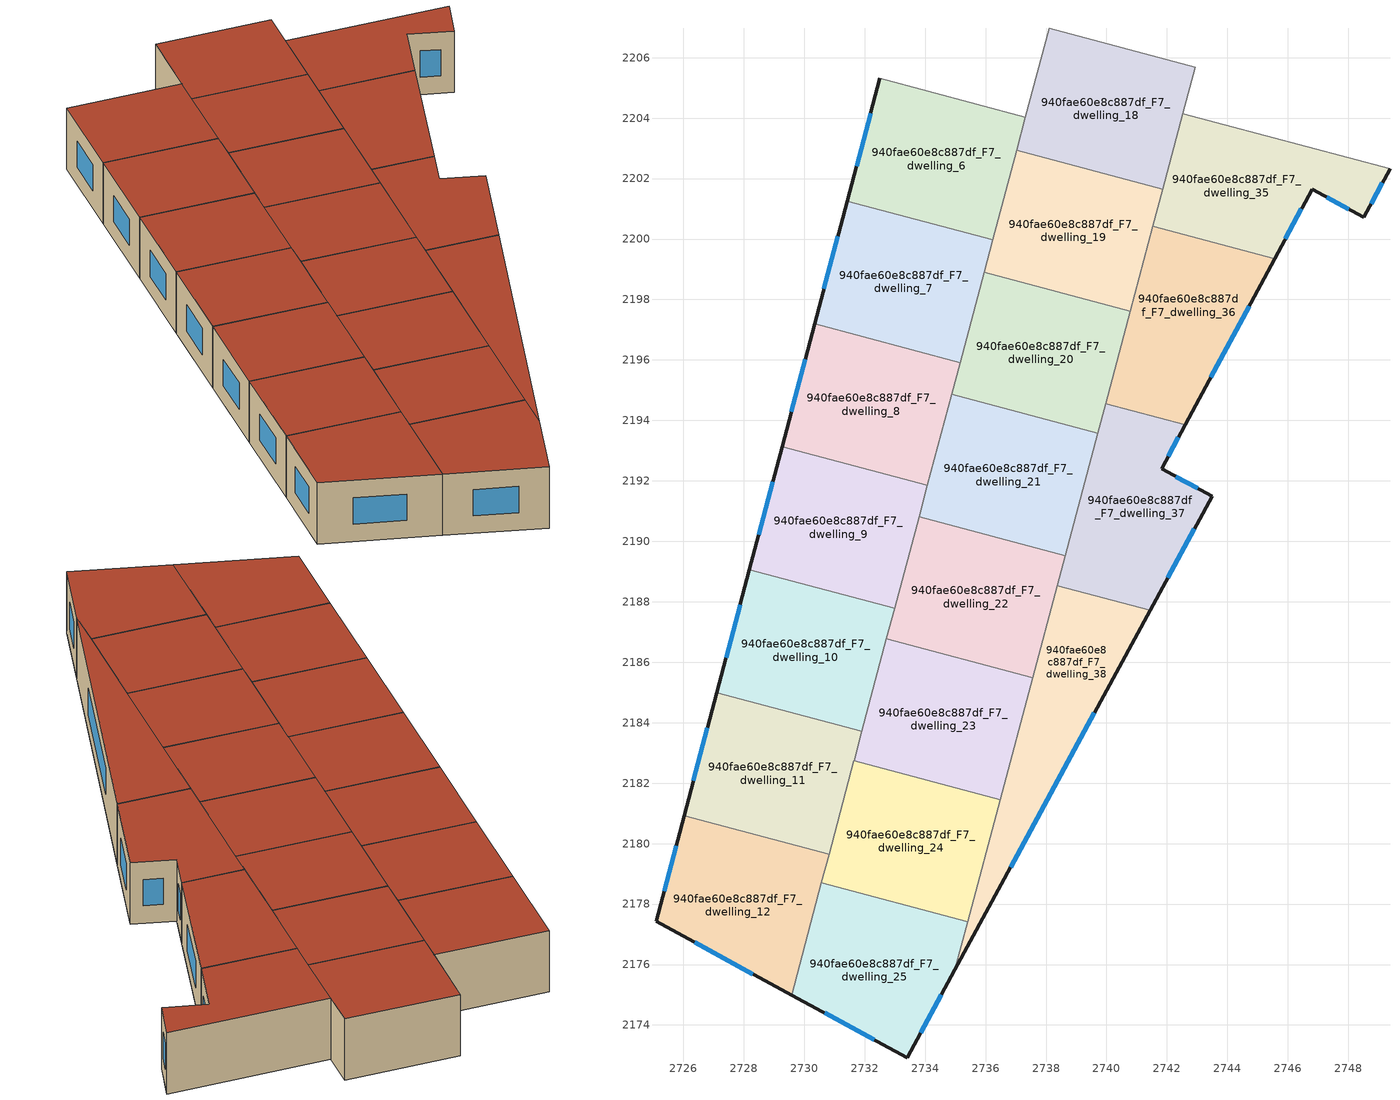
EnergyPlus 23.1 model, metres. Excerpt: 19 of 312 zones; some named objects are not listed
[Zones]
940fae60e8c887df_F7_dwelling_10
 floor to 940fae60e8c887df_F6_dwelling_10 (EU_floor_Construction): 2732.99,2187.78 2731.91,2183.71 2727.11,2184.99 2728.19,2189.06 z21
 wall outside (EU_wall_Construction): 2728.19,2189.06 2727.11,2184.99 z21:24
 wall to 940fae60e8c887df_F7_dwelling_11 (EU_wall_Construction): 2727.11,2184.99 2731.91,2183.71 z21:24
 wall to 940fae60e8c887df_F7_dwelling_9 (EU_wall_Construction): 2732.99,2187.78 2728.19,2189.06 z21:24
 wall to 940fae60e8c887df_F7_dwelling_23 (EU_wall_Construction): 2731.91,2183.71 2732.72,2186.78 z21:24
 wall to 940fae60e8c887df_F7_dwelling_22 (EU_wall_Construction): 2732.72,2186.78 2732.99,2187.78 z21:24
 window (EU_Window_Construction): 2727.88,2187.9 2727.42,2186.15 z21.86:23.14
 roof outside (EU_roof_Construction): 2731.91,2183.71 2732.99,2187.78 2728.19,2189.06 2727.11,2184.99 z24
940fae60e8c887df_F7_dwelling_11
 floor to 940fae60e8c887df_F6_dwelling_11 (EU_floor_Construction): 2731.91,2183.71 2730.82,2179.64 2726.03,2180.92 2727.11,2184.99 z21
 wall outside (EU_wall_Construction): 2727.11,2184.99 2726.03,2180.92 z21:24
 wall to 940fae60e8c887df_F7_dwelling_12 (EU_wall_Construction): 2726.03,2180.92 2730.82,2179.64 z21:24
 wall to 940fae60e8c887df_F7_dwelling_24 (EU_wall_Construction): 2730.82,2179.64 2731.65,2182.74 z21:24
 wall to 940fae60e8c887df_F7_dwelling_23 (EU_wall_Construction): 2731.65,2182.74 2731.91,2183.71 z21:24
 window (EU_Window_Construction): 2726.8,2183.83 2726.33,2182.08 z21.86:23.14
 roof outside (EU_roof_Construction): 2730.82,2179.64 2731.91,2183.71 2727.11,2184.99 2726.03,2180.92 z24
940fae60e8c887df_F7_dwelling_12
 floor to 940fae60e8c887df_F6_dwelling_12 (EU_floor_Construction): 2730.82,2179.64 2729.58,2174.99 2725.1,2177.43 2726.03,2180.92 z21
 wall outside (EU_wall_Construction): 2726.03,2180.92 2725.1,2177.43 2729.58,2174.99 z21:24
 wall to 940fae60e8c887df_F7_dwelling_25 (EU_wall_Construction): 2729.58,2174.99 2730.57,2178.7 z21:24
 wall to 940fae60e8c887df_F7_dwelling_24 (EU_wall_Construction): 2730.57,2178.7 2730.82,2179.64 z21:24
 window (EU_Window_Construction): 2726.38,2176.73 2728.3,2175.69 / 2725.76,2179.92 2725.36,2178.42 z21.86:23.14
 roof outside (EU_roof_Construction): 2729.58,2174.99 2730.82,2179.64 2726.03,2180.92 2725.1,2177.43 z24
940fae60e8c887df_F7_dwelling_18
 floor to 940fae60e8c887df_F6_dwelling_18 (EU_floor_Construction): 2742.94,2205.69 2741.86,2201.65 2737.03,2202.93 2738.1,2206.97 z21
 wall to 940fae60e8c887df_F7_dwelling_19 (EU_wall_Construction): 2737.03,2202.93 2741.86,2201.65 z21:24
 wall to 940fae60e8c887df_F7_dwelling_17 (EU_wall_Construction): 2742.94,2205.69 2738.1,2206.97 z21:24
 wall to 940fae60e8c887df_F7_dwelling_5 (EU_wall_Construction): 2738.1,2206.97 2737.32,2204.03 z21:24
 wall to 940fae60e8c887df_F7_dwelling_35 (EU_wall_Construction): 2741.86,2201.65 2742.53,2204.15 z21:24
 wall to 940fae60e8c887df_F7_dwelling_34 (EU_wall_Construction): 2742.53,2204.15 2742.94,2205.69 z21:24
 wall to 940fae60e8c887df_F7_dwelling_6 (EU_wall_Construction): 2737.32,2204.03 2737.03,2202.94 z21:24
 roof outside (EU_roof_Construction): 2741.86,2201.65 2742.94,2205.69 2738.1,2206.97 2737.03,2202.93 z24
940fae60e8c887df_F7_dwelling_19
 floor to 940fae60e8c887df_F6_dwelling_19 (EU_floor_Construction): 2741.86,2201.65 2740.79,2197.61 2735.95,2198.9 2737.03,2202.93 z21
 wall to 940fae60e8c887df_F7_dwelling_20 (EU_wall_Construction): 2735.95,2198.9 2740.79,2197.61 z21:24
 wall to 940fae60e8c887df_F7_dwelling_6 (EU_wall_Construction): 2737.03,2202.93 2736.24,2199.97 z21:24
 wall to 940fae60e8c887df_F7_dwelling_36 (EU_wall_Construction): 2740.79,2197.61 2741.54,2200.42 z21:24
 wall to 940fae60e8c887df_F7_dwelling_35 (EU_wall_Construction): 2741.54,2200.42 2741.86,2201.65 z21:24
 wall to 940fae60e8c887df_F7_dwelling_7 (EU_wall_Construction): 2736.24,2199.97 2735.95,2198.9 z21:24
 roof outside (EU_roof_Construction): 2740.79,2197.61 2741.86,2201.65 2737.03,2202.93 2735.95,2198.9 z24
940fae60e8c887df_F7_dwelling_20
 floor to 940fae60e8c887df_F6_dwelling_20 (EU_floor_Construction): 2740.79,2197.61 2739.71,2193.57 2734.87,2194.86 2735.95,2198.9 z21
 wall to 940fae60e8c887df_F7_dwelling_21 (EU_wall_Construction): 2734.87,2194.86 2739.71,2193.57 z21:24
 wall to 940fae60e8c887df_F7_dwelling_7 (EU_wall_Construction): 2735.95,2198.9 2735.16,2195.91 z21:24
 wall to 940fae60e8c887df_F7_dwelling_37 (EU_wall_Construction): 2739.71,2193.57 2739.97,2194.56 z21:24
 wall to 940fae60e8c887df_F7_dwelling_36 (EU_wall_Construction): 2739.97,2194.56 2740.79,2197.61 z21:24
 wall to 940fae60e8c887df_F7_dwelling_8 (EU_wall_Construction): 2735.16,2195.91 2734.87,2194.86 z21:24
 roof outside (EU_roof_Construction): 2739.71,2193.57 2740.79,2197.61 2735.95,2198.9 2734.87,2194.86 z24
940fae60e8c887df_F7_dwelling_21
 floor to 940fae60e8c887df_F6_dwelling_21 (EU_floor_Construction): 2739.71,2193.57 2738.64,2189.53 2733.8,2190.82 2734.87,2194.86 z21
 wall to 940fae60e8c887df_F7_dwelling_22 (EU_wall_Construction): 2733.8,2190.82 2738.64,2189.53 z21:24
 wall to 940fae60e8c887df_F7_dwelling_8 (EU_wall_Construction): 2734.87,2194.86 2734.07,2191.85 z21:24
 wall to 940fae60e8c887df_F7_dwelling_37 (EU_wall_Construction): 2738.64,2189.53 2739.71,2193.57 z21:24
 wall to 940fae60e8c887df_F7_dwelling_9 (EU_wall_Construction): 2734.07,2191.85 2733.8,2190.82 z21:24
 roof outside (EU_roof_Construction): 2738.64,2189.53 2739.71,2193.57 2734.87,2194.86 2733.8,2190.82 z24
940fae60e8c887df_F7_dwelling_22
 floor to 940fae60e8c887df_F6_dwelling_22 (EU_floor_Construction): 2738.64,2189.53 2737.56,2185.49 2732.72,2186.78 2733.8,2190.82 z21
 wall to 940fae60e8c887df_F7_dwelling_23 (EU_wall_Construction): 2732.72,2186.78 2737.56,2185.49 z21:24
 wall to 940fae60e8c887df_F7_dwelling_9 (EU_wall_Construction): 2733.8,2190.82 2732.99,2187.78 z21:24
 wall to 940fae60e8c887df_F7_dwelling_38 (EU_wall_Construction): 2737.56,2185.49 2738.37,2188.54 z21:24
 wall to 940fae60e8c887df_F7_dwelling_37 (EU_wall_Construction): 2738.37,2188.54 2738.63,2189.53 z21:24
 roof outside (EU_roof_Construction): 2737.56,2185.49 2738.64,2189.53 2733.8,2190.82 2732.72,2186.78 z24
940fae60e8c887df_F7_dwelling_23
 floor to 940fae60e8c887df_F6_dwelling_23 (EU_floor_Construction): 2737.56,2185.49 2736.48,2181.45 2731.65,2182.74 2732.72,2186.78 z21
 wall to 940fae60e8c887df_F7_dwelling_24 (EU_wall_Construction): 2731.65,2182.74 2736.48,2181.45 z21:24
 wall to 940fae60e8c887df_F7_dwelling_38 (EU_wall_Construction): 2736.48,2181.45 2737.56,2185.49 z21:24
 roof outside (EU_roof_Construction): 2736.48,2181.45 2737.56,2185.49 2732.72,2186.78 2731.65,2182.74 z24
940fae60e8c887df_F7_dwelling_24
 floor to 940fae60e8c887df_F6_dwelling_24 (EU_floor_Construction): 2736.48,2181.45 2735.41,2177.41 2730.57,2178.7 2731.65,2182.74 z21
 wall to 940fae60e8c887df_F7_dwelling_25 (EU_wall_Construction): 2730.57,2178.7 2735.41,2177.41 z21:24
 wall to 940fae60e8c887df_F7_dwelling_38 (EU_wall_Construction): 2735.41,2177.41 2736.48,2181.45 z21:24
 roof outside (EU_roof_Construction): 2735.41,2177.41 2736.48,2181.45 2731.65,2182.74 2730.57,2178.7 z24
940fae60e8c887df_F7_dwelling_25
 floor to 940fae60e8c887df_F6_dwelling_25 (EU_floor_Construction): 2735.41,2177.41 2734.99,2175.83 2733.4,2172.92 2729.58,2174.99 2730.57,2178.7 z21
 wall outside (EU_wall_Construction): 2729.58,2174.99 2733.4,2172.92 2734.99,2175.83 z21:24
 wall to 940fae60e8c887df_F7_dwelling_38 (EU_wall_Construction): 2734.99,2175.83 2735.41,2177.41 z21:24
 window (EU_Window_Construction): 2733.86,2173.75 2734.53,2175 / 2730.68,2174.4 2732.31,2173.51 z21.86:23.14
 roof outside (EU_roof_Construction): 2733.4,2172.92 2734.99,2175.83 2735.41,2177.41 2730.57,2178.7 2729.58,2174.99 z24
940fae60e8c887df_F7_dwelling_35
 floor to 940fae60e8c887df_F6_dwelling_35 (EU_floor_Construction): 2749.38,2202.32 2748.51,2200.71 2746.8,2201.65 2745.56,2199.35 2741.54,2200.42 2742.53,2204.15 z21
 wall outside (EU_wall_Construction): 2745.56,2199.35 2746.8,2201.65 2748.51,2200.71 2749.38,2202.32 z21:24
 wall to 940fae60e8c887df_F7_dwelling_36 (EU_wall_Construction): 2741.54,2200.42 2745.56,2199.35 z21:24
 wall to 940fae60e8c887df_F7_dwelling_34 (EU_wall_Construction): 2749.38,2202.32 2742.53,2204.15 z21:24
 window (EU_Window_Construction): 2748.75,2201.17 2749.13,2201.86 / 2747.29,2201.38 2748.02,2200.98 / 2745.92,2200.01 2746.45,2200.99 z21.86:23.14
 roof outside (EU_roof_Construction): 2748.51,2200.71 2749.38,2202.32 2742.53,2204.15 2741.54,2200.42 2745.56,2199.35 2746.8,2201.65 z24
940fae60e8c887df_F7_dwelling_36
 floor to 940fae60e8c887df_F6_dwelling_36 (EU_floor_Construction): 2745.56,2199.35 2742.6,2193.86 2739.97,2194.56 2741.54,2200.42 z21
 wall outside (EU_wall_Construction): 2742.6,2193.86 2745.56,2199.35 z21:24
 wall to 940fae60e8c887df_F7_dwelling_37 (EU_wall_Construction): 2739.97,2194.56 2742.6,2193.86 z21:24
 window (EU_Window_Construction): 2743.45,2195.43 2744.72,2197.78 z21.86:23.14
 roof outside (EU_roof_Construction): 2742.6,2193.86 2745.56,2199.35 2741.54,2200.42 2739.97,2194.56 z24
940fae60e8c887df_F7_dwelling_37
 floor to 940fae60e8c887df_F6_dwelling_37 (EU_floor_Construction): 2742.6,2193.86 2741.82,2192.4 2743.49,2191.49 2741.45,2187.72 2738.37,2188.54 2739.97,2194.56 z21
 wall outside (EU_wall_Construction): 2741.45,2187.72 2743.49,2191.49 2741.82,2192.4 2742.6,2193.86 z21:24
 wall to 940fae60e8c887df_F7_dwelling_38 (EU_wall_Construction): 2738.37,2188.54 2741.45,2187.72 z21:24
 window (EU_Window_Construction): 2742.05,2192.82 2742.38,2193.44 / 2743.02,2191.75 2742.3,2192.14 / 2742.03,2188.8 2742.91,2190.41 z21.86:23.14
 roof outside (EU_roof_Construction): 2741.45,2187.72 2743.49,2191.49 2741.82,2192.4 2742.6,2193.86 2739.97,2194.56 2738.37,2188.54 z24
940fae60e8c887df_F7_dwelling_38
 floor to 940fae60e8c887df_F6_dwelling_38 (EU_floor_Construction): 2741.45,2187.72 2734.99,2175.83 2738.37,2188.54 z21
 wall outside (EU_wall_Construction): 2734.99,2175.83 2741.45,2187.72 z21:24
 window (EU_Window_Construction): 2736.83,2179.23 2739.6,2184.32 z21.86:23.14
 roof outside (EU_roof_Construction): 2734.99,2175.83 2741.45,2187.72 2738.37,2188.54 z24
940fae60e8c887df_F7_dwelling_6
 floor to 940fae60e8c887df_F6_dwelling_6 (EU_floor_Construction): 2737.32,2204.03 2736.24,2199.97 2731.43,2201.25 2732.5,2205.31 z21
 wall outside (EU_wall_Construction): 2732.5,2205.31 2731.43,2201.25 z21:24
 wall to 940fae60e8c887df_F7_dwelling_7 (EU_wall_Construction): 2731.43,2201.25 2736.24,2199.97 z21:24
 wall to 940fae60e8c887df_F7_dwelling_5 (EU_wall_Construction): 2737.32,2204.03 2732.5,2205.31 z21:24
 window (EU_Window_Construction): 2732.2,2204.15 2731.73,2202.41 z21.86:23.14
 roof outside (EU_roof_Construction): 2736.24,2199.97 2737.32,2204.03 2732.5,2205.31 2731.43,2201.25 z24
940fae60e8c887df_F7_dwelling_7
 floor to 940fae60e8c887df_F6_dwelling_7 (EU_floor_Construction): 2736.24,2199.97 2735.16,2195.91 2730.35,2197.19 2731.43,2201.25 z21
 wall outside (EU_wall_Construction): 2731.43,2201.25 2730.35,2197.19 z21:24
 wall to 940fae60e8c887df_F7_dwelling_8 (EU_wall_Construction): 2730.35,2197.19 2735.16,2195.91 z21:24
 window (EU_Window_Construction): 2731.12,2200.09 2730.66,2198.35 z21.86:23.14
 roof outside (EU_roof_Construction): 2735.16,2195.91 2736.24,2199.97 2731.43,2201.25 2730.35,2197.19 z24
940fae60e8c887df_F7_dwelling_8
 floor to 940fae60e8c887df_F6_dwelling_8 (EU_floor_Construction): 2735.16,2195.91 2734.07,2191.85 2729.27,2193.13 2730.35,2197.19 z21
 wall outside (EU_wall_Construction): 2730.35,2197.19 2729.27,2193.13 z21:24
 wall to 940fae60e8c887df_F7_dwelling_9 (EU_wall_Construction): 2729.27,2193.13 2734.07,2191.85 z21:24
 window (EU_Window_Construction): 2730.04,2196.03 2729.58,2194.29 z21.86:23.14
 roof outside (EU_roof_Construction): 2734.07,2191.85 2735.16,2195.91 2730.35,2197.19 2729.27,2193.13 z24
940fae60e8c887df_F7_dwelling_9
 floor to 940fae60e8c887df_F6_dwelling_9 (EU_floor_Construction): 2734.07,2191.85 2732.99,2187.78 2728.19,2189.06 2729.27,2193.13 z21
 wall outside (EU_wall_Construction): 2729.27,2193.13 2728.19,2189.06 z21:24
 window (EU_Window_Construction): 2728.96,2191.97 2728.5,2190.22 z21.86:23.14
 roof outside (EU_roof_Construction): 2732.99,2187.78 2734.07,2191.85 2729.27,2193.13 2728.19,2189.06 z24
[Building]
EU S2 Campaign: North Axis=0; Terrain=City; Solar Distribution=FullExterior
[Site:Location]
Helsinki-Vantaa.AP: Latitude=60.317; Longitude=24.963; Time Zone=2; Elevation=54.6
[SizingPeriod:WeatherFileDays]
AnnualSizingPeriod: Begin Month=1; Begin Day of Month=1; End Month=12; End Day of Month=31; Day of Week for Start Day=Monday; Use Weather File Daylight Saving Period=No; Use Weather File Rain and Snow Indicators=No
[MATERIAL]
EU_InternalMass_Material: Roughness=MediumRough; Thickness=0.1; Conductivity=1; Density=1800; Specific Heat=900; Thermal Absorptance=0.9; Solar Absorptance=0.7; Visible Absorptance=0.7
[MATERIAL:NOMASS] Roughness=MediumRough; Thermal Absorptance=0.9; Solar Absorptance=0.7; Visible Absorptance=0.7
Name | Thermal Resistance
EU_wall_NoMass | 5.91765
EU_roof_NoMass | 11.1778
EU_floor_NoMass | 6.2875
[WINDOWMATERIAL:SIMPLEGLAZINGSYSTEM]
EU_Window_SimpleGlazing: UFactor=0.994035; Solar Heat Gain Coefficient=0.7; Visible Transmittance=0.7
[CONSTRUCTION]
EU_wall_Construction: EU_wall_NoMass
EU_roof_Construction: EU_roof_NoMass
EU_floor_Construction: EU_floor_NoMass
EU_Window_Construction: EU_Window_SimpleGlazing
EU_InternalMass_Construction: EU_InternalMass_Material
[ZONE] Type=1; Multiplier=1; Ceiling Height=autocalculate; Floor Area=autocalculate; Part of Total Floor Area=Yes
Name | Volume
940fae60e8c887df_F7_dwelling_10 | 62.748
940fae60e8c887df_F7_dwelling_11; 940fae60e8c887df_F7_dwelling_19; 940fae60e8c887df_F7_dwelling_22; 940fae60e8c887df_F7_dwelling_23 | 62.7598
940fae60e8c887df_F7_dwelling_12 | 62.7502
940fae60e8c887df_F7_dwelling_18 | 62.7671
940fae60e8c887df_F7_dwelling_20 | 62.759
940fae60e8c887df_F7_dwelling_21; 940fae60e8c887df_F7_dwelling_24 | 62.7605
940fae60e8c887df_F7_dwelling_25 | 62.7678
940fae60e8c887df_F7_dwelling_35 | 62.7576
940fae60e8c887df_F7_dwelling_36 | 62.7495
940fae60e8c887df_F7_dwelling_37 | 62.7517
940fae60e8c887df_F7_dwelling_38 | 62.7488
940fae60e8c887df_F7_dwelling_6; 940fae60e8c887df_F7_dwelling_7 | 62.751
940fae60e8c887df_F7_dwelling_8 | 62.7561
940fae60e8c887df_F7_dwelling_9 | 62.7429
[INTERNALMASS] Construction=EU_InternalMass_Construction
Name | Zone or ZoneList | Surface Area
940fae60e8c887df_F7_dwelling_6_EU_InternalMass | 940fae60e8c887df_F7_dwelling_6 | 20.9168
940fae60e8c887df_F7_dwelling_7_EU_InternalMass | 940fae60e8c887df_F7_dwelling_7 | 20.9174
940fae60e8c887df_F7_dwelling_8_EU_InternalMass | 940fae60e8c887df_F7_dwelling_8 | 20.9185
940fae60e8c887df_F7_dwelling_9_EU_InternalMass | 940fae60e8c887df_F7_dwelling_9 | 20.9143
940fae60e8c887df_F7_dwelling_10_EU_InternalMass | 940fae60e8c887df_F7_dwelling_10 | 20.9162
940fae60e8c887df_F7_dwelling_11_EU_InternalMass | 940fae60e8c887df_F7_dwelling_11 | 20.92
940fae60e8c887df_F7_dwelling_12_EU_InternalMass | 940fae60e8c887df_F7_dwelling_12 | 20.9169
940fae60e8c887df_F7_dwelling_18_EU_InternalMass | 940fae60e8c887df_F7_dwelling_18 | 20.9225
940fae60e8c887df_F7_dwelling_19_EU_InternalMass | 940fae60e8c887df_F7_dwelling_19 | 20.9199
940fae60e8c887df_F7_dwelling_20_EU_InternalMass | 940fae60e8c887df_F7_dwelling_20 | 20.9199
940fae60e8c887df_F7_dwelling_21_EU_InternalMass | 940fae60e8c887df_F7_dwelling_21 | 20.9199
940fae60e8c887df_F7_dwelling_22_EU_InternalMass | 940fae60e8c887df_F7_dwelling_22 | 20.9199
940fae60e8c887df_F7_dwelling_23_EU_InternalMass | 940fae60e8c887df_F7_dwelling_23 | 20.9199
940fae60e8c887df_F7_dwelling_24_EU_InternalMass | 940fae60e8c887df_F7_dwelling_24 | 20.9199
940fae60e8c887df_F7_dwelling_25_EU_InternalMass | 940fae60e8c887df_F7_dwelling_25 | 20.9226
940fae60e8c887df_F7_dwelling_35_EU_InternalMass | 940fae60e8c887df_F7_dwelling_35 | 20.9193
940fae60e8c887df_F7_dwelling_36_EU_InternalMass | 940fae60e8c887df_F7_dwelling_36 | 20.9166
940fae60e8c887df_F7_dwelling_37_EU_InternalMass | 940fae60e8c887df_F7_dwelling_37 | 20.9171
940fae60e8c887df_F7_dwelling_38_EU_InternalMass | 940fae60e8c887df_F7_dwelling_38 | 20.9163
[OTHEREQUIPMENT] Fuel Type=Electricity; Design Level Calculation Method=Watts/Area; Power per Zone Floor Area=1; Fraction Latent=0; Fraction Radiant=0; Fraction Lost=0; Carbon Dioxide Generation Rate=0; EndUse Subcategory=EU_Step8_InternalGains
Name | Zone or ZoneList or Space or SpaceList | Schedule
EU_Step8_InternalGain_940fae60e8c887df_F7_dwelling_6_f000 | 940fae60e8c887df_F7_dwelling_6 | EU_Step8_GainSchedule_940fae60e8c887df_F7_dwelling_6_f000
EU_Step8_InternalGain_940fae60e8c887df_F7_dwelling_7_f000 | 940fae60e8c887df_F7_dwelling_7 | EU_Step8_GainSchedule_940fae60e8c887df_F7_dwelling_7_f000
EU_Step8_InternalGain_940fae60e8c887df_F7_dwelling_8_f000 | 940fae60e8c887df_F7_dwelling_8 | EU_Step8_GainSchedule_940fae60e8c887df_F7_dwelling_8_f000
EU_Step8_InternalGain_940fae60e8c887df_F7_dwelling_9_f000 | 940fae60e8c887df_F7_dwelling_9 | EU_Step8_GainSchedule_940fae60e8c887df_F7_dwelling_9_f000
EU_Step8_InternalGain_940fae60e8c887df_F7_dwelling_10_f000 | 940fae60e8c887df_F7_dwelling_10 | EU_Step8_GainSchedule_940fae60e8c887df_F7_dwelling_10_f000
EU_Step8_InternalGain_940fae60e8c887df_F7_dwelling_11_f000 | 940fae60e8c887df_F7_dwelling_11 | EU_Step8_GainSchedule_940fae60e8c887df_F7_dwelling_11_f000
EU_Step8_InternalGain_940fae60e8c887df_F7_dwelling_12_f000 | 940fae60e8c887df_F7_dwelling_12 | EU_Step8_GainSchedule_940fae60e8c887df_F7_dwelling_12_f000
EU_Step8_InternalGain_940fae60e8c887df_F7_dwelling_18_f000 | 940fae60e8c887df_F7_dwelling_18 | EU_Step8_GainSchedule_940fae60e8c887df_F7_dwelling_18_f000
EU_Step8_InternalGain_940fae60e8c887df_F7_dwelling_19_f000 | 940fae60e8c887df_F7_dwelling_19 | EU_Step8_GainSchedule_940fae60e8c887df_F7_dwelling_19_f000
EU_Step8_InternalGain_940fae60e8c887df_F7_dwelling_20_f000 | 940fae60e8c887df_F7_dwelling_20 | EU_Step8_GainSchedule_940fae60e8c887df_F7_dwelling_20_f000
EU_Step8_InternalGain_940fae60e8c887df_F7_dwelling_21_f000 | 940fae60e8c887df_F7_dwelling_21 | EU_Step8_GainSchedule_940fae60e8c887df_F7_dwelling_21_f000
EU_Step8_InternalGain_940fae60e8c887df_F7_dwelling_22_f000 | 940fae60e8c887df_F7_dwelling_22 | EU_Step8_GainSchedule_940fae60e8c887df_F7_dwelling_22_f000
EU_Step8_InternalGain_940fae60e8c887df_F7_dwelling_23_f000 | 940fae60e8c887df_F7_dwelling_23 | EU_Step8_GainSchedule_940fae60e8c887df_F7_dwelling_23_f000
EU_Step8_InternalGain_940fae60e8c887df_F7_dwelling_24_f000 | 940fae60e8c887df_F7_dwelling_24 | EU_Step8_GainSchedule_940fae60e8c887df_F7_dwelling_24_f000
EU_Step8_InternalGain_940fae60e8c887df_F7_dwelling_25_f000 | 940fae60e8c887df_F7_dwelling_25 | EU_Step8_GainSchedule_940fae60e8c887df_F7_dwelling_25_f000
EU_Step8_InternalGain_940fae60e8c887df_F7_dwelling_35_f000 | 940fae60e8c887df_F7_dwelling_35 | EU_Step8_GainSchedule_940fae60e8c887df_F7_dwelling_35_f000
EU_Step8_InternalGain_940fae60e8c887df_F7_dwelling_36_f000 | 940fae60e8c887df_F7_dwelling_36 | EU_Step8_GainSchedule_940fae60e8c887df_F7_dwelling_36_f000
EU_Step8_InternalGain_940fae60e8c887df_F7_dwelling_37_f000 | 940fae60e8c887df_F7_dwelling_37 | EU_Step8_GainSchedule_940fae60e8c887df_F7_dwelling_37_f000
EU_Step8_InternalGain_940fae60e8c887df_F7_dwelling_38_f000 | 940fae60e8c887df_F7_dwelling_38 | EU_Step8_GainSchedule_940fae60e8c887df_F7_dwelling_38_f000
[ZONEVENTILATION:DESIGNFLOWRATE] Schedule=EU_AlwaysOn; Design Flow Rate Calculation Method=AirChanges/Hour; Air Changes per Hour=0.596421; Ventilation Type=Natural; Fan Pressure Rise=0; Fan Total Efficiency=1; Constant Term Coefficient=1; Temperature Term Coefficient=0; Velocity Term Coefficient=0; Velocity Squared Term Coefficient=0; Minimum Indoor Temperature=-100; Maximum Indoor Temperature=100; Delta Temperature=-100; Minimum Outdoor Temperature=-100; Maximum Outdoor Temperature=100; Maximum Wind Speed=40
Name | Zone or ZoneList or Space or SpaceList
EU_ConstantAir_940fae60e8c887df_F7_dwelling_6 | 940fae60e8c887df_F7_dwelling_6
EU_ConstantAir_940fae60e8c887df_F7_dwelling_7 | 940fae60e8c887df_F7_dwelling_7
EU_ConstantAir_940fae60e8c887df_F7_dwelling_8 | 940fae60e8c887df_F7_dwelling_8
EU_ConstantAir_940fae60e8c887df_F7_dwelling_9 | 940fae60e8c887df_F7_dwelling_9
EU_ConstantAir_940fae60e8c887df_F7_dwelling_10 | 940fae60e8c887df_F7_dwelling_10
EU_ConstantAir_940fae60e8c887df_F7_dwelling_11 | 940fae60e8c887df_F7_dwelling_11
EU_ConstantAir_940fae60e8c887df_F7_dwelling_12 | 940fae60e8c887df_F7_dwelling_12
EU_ConstantAir_940fae60e8c887df_F7_dwelling_18 | 940fae60e8c887df_F7_dwelling_18
EU_ConstantAir_940fae60e8c887df_F7_dwelling_19 | 940fae60e8c887df_F7_dwelling_19
EU_ConstantAir_940fae60e8c887df_F7_dwelling_20 | 940fae60e8c887df_F7_dwelling_20
EU_ConstantAir_940fae60e8c887df_F7_dwelling_21 | 940fae60e8c887df_F7_dwelling_21
EU_ConstantAir_940fae60e8c887df_F7_dwelling_22 | 940fae60e8c887df_F7_dwelling_22
EU_ConstantAir_940fae60e8c887df_F7_dwelling_23 | 940fae60e8c887df_F7_dwelling_23
EU_ConstantAir_940fae60e8c887df_F7_dwelling_24 | 940fae60e8c887df_F7_dwelling_24
EU_ConstantAir_940fae60e8c887df_F7_dwelling_25 | 940fae60e8c887df_F7_dwelling_25
EU_ConstantAir_940fae60e8c887df_F7_dwelling_35 | 940fae60e8c887df_F7_dwelling_35
EU_ConstantAir_940fae60e8c887df_F7_dwelling_36 | 940fae60e8c887df_F7_dwelling_36
EU_ConstantAir_940fae60e8c887df_F7_dwelling_37 | 940fae60e8c887df_F7_dwelling_37
EU_ConstantAir_940fae60e8c887df_F7_dwelling_38 | 940fae60e8c887df_F7_dwelling_38
[HVACTEMPLATE:ZONE:IDEALLOADSAIRSYSTEM] System Availability Schedule=EU_AlwaysOn; Maximum Heating Supply Air Temperature=50; Minimum Cooling Supply Air Temperature=13; Maximum Heating Supply Air Humidity Ratio=0.0156; Minimum Cooling Supply Air Humidity Ratio=0.0077; Heating Limit=NoLimit; Cooling Limit=NoLimit; Heating Availability Schedule=EU_AlwaysOn; Cooling Availability Schedule=EU_CoolingOff; Dehumidification Control Type=ConstantSensibleHeatRatio; Cooling Sensible Heat Ratio=0.7; Dehumidification Setpoint=60; Humidification Control Type=None; Humidification Setpoint=30; Outdoor Air Method=None; Outdoor Air Flow Rate per Person=0.00944; Outdoor Air Flow Rate per Zone Floor Area=0; Outdoor Air Flow Rate per Zone=0; Demand Controlled Ventilation Type=None; Outdoor Air Economizer Type=NoEconomizer; Heat Recovery Type=None; Sensible Heat Recovery Effectiveness=0.7; Latent Heat Recovery Effectiveness=0.65
Name | Template Thermostat
940fae60e8c887df_F7_dwelling_6 | EU_HeatOnly_940fae60e8c887df_F7_dwelling_6
940fae60e8c887df_F7_dwelling_7 | EU_HeatOnly_940fae60e8c887df_F7_dwelling_7
940fae60e8c887df_F7_dwelling_8 | EU_HeatOnly_940fae60e8c887df_F7_dwelling_8
940fae60e8c887df_F7_dwelling_9 | EU_HeatOnly_940fae60e8c887df_F7_dwelling_9
940fae60e8c887df_F7_dwelling_10 | EU_HeatOnly_940fae60e8c887df_F7_dwelling_10
940fae60e8c887df_F7_dwelling_11 | EU_HeatOnly_940fae60e8c887df_F7_dwelling_11
940fae60e8c887df_F7_dwelling_12 | EU_HeatOnly_940fae60e8c887df_F7_dwelling_12
940fae60e8c887df_F7_dwelling_18 | EU_HeatOnly_940fae60e8c887df_F7_dwelling_18
940fae60e8c887df_F7_dwelling_19 | EU_HeatOnly_940fae60e8c887df_F7_dwelling_19
940fae60e8c887df_F7_dwelling_20 | EU_HeatOnly_940fae60e8c887df_F7_dwelling_20
940fae60e8c887df_F7_dwelling_21 | EU_HeatOnly_940fae60e8c887df_F7_dwelling_21
940fae60e8c887df_F7_dwelling_22 | EU_HeatOnly_940fae60e8c887df_F7_dwelling_22
940fae60e8c887df_F7_dwelling_23 | EU_HeatOnly_940fae60e8c887df_F7_dwelling_23
940fae60e8c887df_F7_dwelling_24 | EU_HeatOnly_940fae60e8c887df_F7_dwelling_24
940fae60e8c887df_F7_dwelling_25 | EU_HeatOnly_940fae60e8c887df_F7_dwelling_25
940fae60e8c887df_F7_dwelling_35 | EU_HeatOnly_940fae60e8c887df_F7_dwelling_35
940fae60e8c887df_F7_dwelling_36 | EU_HeatOnly_940fae60e8c887df_F7_dwelling_36
940fae60e8c887df_F7_dwelling_37 | EU_HeatOnly_940fae60e8c887df_F7_dwelling_37
940fae60e8c887df_F7_dwelling_38 | EU_HeatOnly_940fae60e8c887df_F7_dwelling_38
[SIZING:ZONE] Zone Cooling Design Supply Air Temperature Input Method=SupplyAirTemperature; Zone Cooling Design Supply Air Temperature=13; Zone Heating Design Supply Air Temperature Input Method=SupplyAirTemperature; Zone Heating Design Supply Air Temperature=50; Zone Cooling Design Supply Air Humidity Ratio=0.008; Zone Heating Design Supply Air Humidity Ratio=0.008; Cooling Design Air Flow Method=DesignDay; Cooling Design Air Flow Rate=0; Cooling Minimum Air Flow per Zone Floor Area=0.000762; Cooling Minimum Air Flow=0; Cooling Minimum Air Flow Fraction=0.2; Heating Design Air Flow Method=DesignDay; Heating Design Air Flow Rate=0; Heating Maximum Air Flow per Zone Floor Area=0.002032; Heating Maximum Air Flow=0.141576; Heating Maximum Air Flow Fraction=0.3; Account for Dedicated Outdoor Air System=No; Dedicated Outdoor Air System Control Strategy=NeutralSupplyAir; Dedicated Outdoor Air Low Setpoint Temperature for Design=autosize; Dedicated Outdoor Air High Setpoint Temperature for Design=autosize; Zone Load Sizing Method=Sensible Load Only No Latent Load; Zone Latent Cooling Design Supply Air Humidity Ratio Input Method=HumidityRatioDifference; Zone Cooling Design Supply Air Humidity Ratio Difference=0.005; Zone Latent Heating Design Supply Air Humidity Ratio Input Method=HumidityRatioDifference; Zone Humidification Design Supply Air Humidity Ratio Difference=0.005
940fae60e8c887df_F7_dwelling_6; 940fae60e8c887df_F7_dwelling_7; 940fae60e8c887df_F7_dwelling_8; 940fae60e8c887df_F7_dwelling_9; 940fae60e8c887df_F7_dwelling_10; 940fae60e8c887df_F7_dwelling_11; 940fae60e8c887df_F7_dwelling_12; 940fae60e8c887df_F7_dwelling_18; 940fae60e8c887df_F7_dwelling_19; 940fae60e8c887df_F7_dwelling_20; 940fae60e8c887df_F7_dwelling_21; 940fae60e8c887df_F7_dwelling_22; 940fae60e8c887df_F7_dwelling_23; 940fae60e8c887df_F7_dwelling_24; 940fae60e8c887df_F7_dwelling_25; 940fae60e8c887df_F7_dwelling_35; 940fae60e8c887df_F7_dwelling_36; 940fae60e8c887df_F7_dwelling_37; 940fae60e8c887df_F7_dwelling_38
[SCHEDULE:CONSTANT]
Name | Hourly Value
EU_AlwaysOn | 1
EU_CoolingOff | 0
[SCHEDULE:FILE] Column Number=1; Rows to Skip at Top=0; Number of Hours of Data=8760; Column Separator=Comma; Interpolate to Timestep=No; Minutes per Item=60; Adjust Schedule for Daylight Savings=Yes
Name | File
EU_Step8_GainSchedule_940fae60e8c887df_F7_dwelling_6_f000 | ../../schedules/940fae60e8c887df/940fae60e8c887df_F7_dwelling_6_f000_gain.csv
EU_Step8_GainSchedule_940fae60e8c887df_F7_dwelling_7_f000 | ../../schedules/940fae60e8c887df/940fae60e8c887df_F7_dwelling_7_f000_gain.csv
EU_Step8_GainSchedule_940fae60e8c887df_F7_dwelling_8_f000 | ../../schedules/940fae60e8c887df/940fae60e8c887df_F7_dwelling_8_f000_gain.csv
EU_Step8_GainSchedule_940fae60e8c887df_F7_dwelling_9_f000 | ../../schedules/940fae60e8c887df/940fae60e8c887df_F7_dwelling_9_f000_gain.csv
EU_Step8_GainSchedule_940fae60e8c887df_F7_dwelling_10_f000 | ../../schedules/940fae60e8c887df/940fae60e8c887df_F7_dwelling_10_f000_gain.csv
EU_Step8_GainSchedule_940fae60e8c887df_F7_dwelling_11_f000 | ../../schedules/940fae60e8c887df/940fae60e8c887df_F7_dwelling_11_f000_gain.csv
EU_Step8_GainSchedule_940fae60e8c887df_F7_dwelling_12_f000 | ../../schedules/940fae60e8c887df/940fae60e8c887df_F7_dwelling_12_f000_gain.csv
EU_Step8_GainSchedule_940fae60e8c887df_F7_dwelling_18_f000 | ../../schedules/940fae60e8c887df/940fae60e8c887df_F7_dwelling_18_f000_gain.csv
EU_Step8_GainSchedule_940fae60e8c887df_F7_dwelling_19_f000 | ../../schedules/940fae60e8c887df/940fae60e8c887df_F7_dwelling_19_f000_gain.csv
EU_Step8_GainSchedule_940fae60e8c887df_F7_dwelling_20_f000 | ../../schedules/940fae60e8c887df/940fae60e8c887df_F7_dwelling_20_f000_gain.csv
EU_Step8_GainSchedule_940fae60e8c887df_F7_dwelling_21_f000 | ../../schedules/940fae60e8c887df/940fae60e8c887df_F7_dwelling_21_f000_gain.csv
EU_Step8_GainSchedule_940fae60e8c887df_F7_dwelling_22_f000 | ../../schedules/940fae60e8c887df/940fae60e8c887df_F7_dwelling_22_f000_gain.csv
EU_Step8_GainSchedule_940fae60e8c887df_F7_dwelling_23_f000 | ../../schedules/940fae60e8c887df/940fae60e8c887df_F7_dwelling_23_f000_gain.csv
EU_Step8_GainSchedule_940fae60e8c887df_F7_dwelling_24_f000 | ../../schedules/940fae60e8c887df/940fae60e8c887df_F7_dwelling_24_f000_gain.csv
EU_Step8_GainSchedule_940fae60e8c887df_F7_dwelling_25_f000 | ../../schedules/940fae60e8c887df/940fae60e8c887df_F7_dwelling_25_f000_gain.csv
EU_Step8_GainSchedule_940fae60e8c887df_F7_dwelling_35_f000 | ../../schedules/940fae60e8c887df/940fae60e8c887df_F7_dwelling_35_f000_gain.csv
EU_Step8_GainSchedule_940fae60e8c887df_F7_dwelling_36_f000 | ../../schedules/940fae60e8c887df/940fae60e8c887df_F7_dwelling_36_f000_gain.csv
EU_Step8_GainSchedule_940fae60e8c887df_F7_dwelling_37_f000 | ../../schedules/940fae60e8c887df/940fae60e8c887df_F7_dwelling_37_f000_gain.csv
EU_Step8_GainSchedule_940fae60e8c887df_F7_dwelling_38_f000 | ../../schedules/940fae60e8c887df/940fae60e8c887df_F7_dwelling_38_f000_gain.csv
